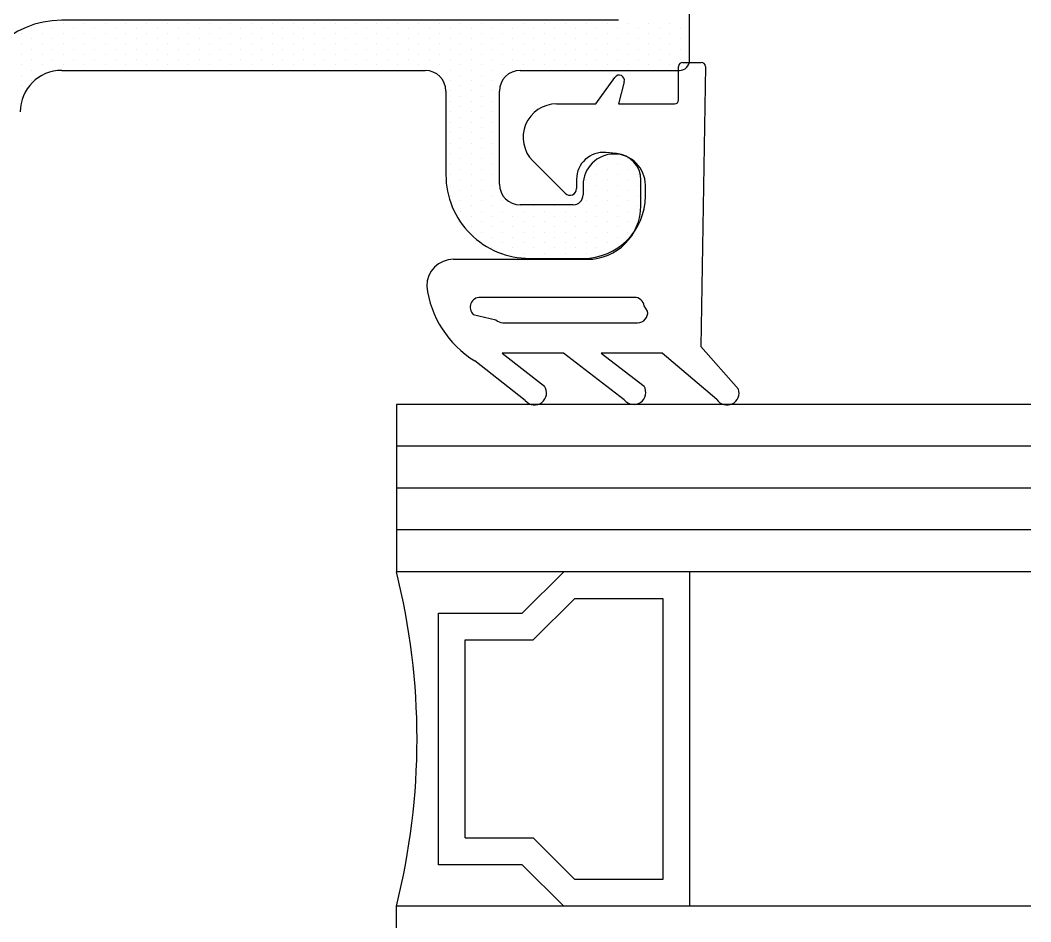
# Model space of a CAD drawing. Header units: inches. Extents: x 3.8 to 36.3, y 0.9 to 43.6.
# Drawn here: x 10.211 to 11.721, y 24.722 to 26.069 of the extents above; entities that cross this region are included whole.
import ezdxf

# ---------------------------------------------------------------- set-up
doc = ezdxf.new("R2010")
doc.units = ezdxf.units.IN
doc.header["$MEASUREMENT"] = 0
doc.layers.add('R-SWTS-DET1', color=1, linetype='Continuous')
doc.layers.add('R-SWTS-PAT1', color=5, linetype='Continuous')

msp = doc.modelspace()

# ---------------------------------------------------------------- linework, layer by layer
at = {"layer": 'R-SWTS-DET1', "lineweight": 30}
for p, q in [((11.211, 26.00908), (11.211, 28.22899)), ((11.105, 26.06908), (10.273, 26.06908)), ((10.273, 25.99408), (10.816, 25.99408)), ((10.958, 25.99408), (11.196, 25.99408)), ((10.847, 25.96308), (10.847, 25.83808)), ((10.927, 25.82408), (10.927, 25.96308)), ((11.052, 25.82258), (11.052, 25.80808)), ((11.145, 25.80608), (11.145, 25.82258)), ((11.037, 25.79308), (10.958, 25.79308)), ((10.972, 25.71308), (11.052, 25.71308))]:
    msp.add_line(p, q, dxfattribs=at)
at = {"layer": 'R-SWTS-DET1'}
for p, q in [((11.1946, 25.95001), (11.1946, 26.00001)), ((11.2006, 26.00601), (11.2286, 26.00601)), ((11.2346, 26.00001), (11.22768, 25.58154)), ((11.07116, 25.94401), (11.0993, 25.98364)), ((11.11355, 25.97694), (11.10472, 25.94401)), ((11.01231, 25.94401), (11.07116, 25.94401)), ((11.10472, 25.94401), (11.1886, 25.94401)), ((11.10177, 25.8699), (11.08577, 25.8713)), ((11.02522, 25.81039), (10.97695, 25.85865)), ((11.04229, 25.83145), (11.04229, 25.81746)), ((11.13829, 25.79171), (11.13829, 25.83005)), ((10.85829, 25.71171), (11.05829, 25.71171)), ((11.22768, 25.58154), (11.22768, 25.58154)), ((11.22768, 25.58154), (11.28403, 25.51762)), ((11.02291, 25.57148), (10.93109, 25.57148)), ((10.93109, 25.57148), (10.99414, 25.52225)), ((11.11345, 25.5018), (11.02291, 25.57148)), ((11.17025, 25.57148), (11.07915, 25.57148)), ((11.07915, 25.57148), (11.14299, 25.52201)), ((11.25195, 25.50221), (11.17025, 25.57148)), ((10.96566, 25.50053), (10.89006, 25.55979)), ((10.77302, 25.49477), (10.77301, 25.24477)), ((11.72083, 25.49476), (10.77302, 25.49477)), ((11.72083, 25.43226), (10.77302, 25.43227)), ((11.72083, 25.36976), (10.77302, 25.36977)), ((11.72083, 25.30726), (10.77301, 25.30727)), ((11.72083, 25.24476), (10.77301, 25.24477)), ((10.96101, 25.18276), (11.02301, 25.24476)), ((11.21101, 25.24476), (11.211, 24.74476)), ((10.97758, 25.14276), (11.03958, 25.20476)), ((11.03958, 25.20476), (11.17101, 25.20476)), ((11.17101, 25.20476), (11.17101, 24.78476)), ((10.83601, 25.18277), (10.96101, 25.18276)), ((10.83601, 24.80677), (10.83601, 25.18277)), ((10.87601, 25.14277), (10.97758, 25.14276)), ((10.87601, 24.84677), (10.87601, 25.14277)), ((10.87601, 24.84677), (10.97757, 24.84676)), ((11.03957, 24.78476), (10.97757, 24.84676)), ((10.96101, 24.80676), (10.83601, 24.80677)), ((10.96101, 24.80676), (11.023, 24.74476)), ((11.17101, 24.78476), (11.03957, 24.78476)), ((10.773, 24.49477), (10.773, 24.74477)), ((11.72083, 24.74476), (10.773, 24.74477))]:
    msp.add_line(p, q, dxfattribs=at)
at = {"layer": 'R-SWTS-DET1', "lineweight": 25}
for p, q in [((11.12853, 25.65486), (10.89829, 25.65486)), ((11.14833, 25.6341), (11.14337, 25.64203)), ((10.88768, 25.62925), (10.9216, 25.62132)), ((10.93221, 25.61693), (11.13348, 25.61693))]:
    msp.add_line(p, q, dxfattribs=at)
at = {"layer": 'R-SWTS-DET1', "lineweight": 30}
for centre, radius, start, end in [((10.273, 25.93208), 0.137, 90, 180), ((11.196, 26.00908), 0.015, 270, 0), ((10.273, 25.93208), 0.062, 90, 180), ((10.816, 25.96308), 0.031, 0, 90), ((10.958, 25.96308), 0.031, 90, 180), ((11.0985, 25.82258), 0.0465, 0, 180), ((10.972, 25.83808), 0.125, 179.99999, 270), ((10.958, 25.82408), 0.031, 180, 270), ((11.037, 25.80808), 0.015, 270, 359.99806), ((11.052, 25.80608), 0.093, 270.00006, 0)]:
    msp.add_arc(centre, radius, start, end, dxfattribs=at)
at = {"layer": 'R-SWTS-DET1'}
for centre, radius, start, end in [((11.2006, 26.00001), 0.006, 90, 180), ((11.2286, 26.00001), 0.006, 0, 90), ((11.10582, 25.97901), 0.008, 345, 144.62612), ((11.01231, 25.89401), 0.05, 90, 225), ((11.1886, 25.95001), 0.006, 270, 0), ((11.08229, 25.83145), 0.04, 85, 180), ((11.09829, 25.83005), 0.04, 360, 85), ((11.03229, 25.81746), 0.01, 225, 360), ((11.05829, 25.79171), 0.08, 270, 360), ((10.85829, 25.67171), 0.04, 90, 180), ((10.97153, 25.691), 0.15445, 187.17693, 238.16455), ((10.97944, 25.51199), 0.01792, 219.73715, 34.91198), ((11.12769, 25.51269), 0.01792, 217.39772, 31.34331), ((11.26706, 25.51185), 0.01792, 212.543, 18.79118), ((9.77472, 24.99478), 1.02912, 345.93971, 14.05837)]:
    msp.add_arc(centre, radius, start, end, dxfattribs=at)
at = {"layer": 'R-SWTS-DET1', "lineweight": 25}
for centre, start, end in [((10.89829, 25.63986), 90, 225), ((11.12853, 25.63986), 8.31643, 90), ((11.13348, 25.63193), 270, 8.31643), ((10.93221, 25.63193), 225, 270)]:
    msp.add_arc(centre, 0.015, start, end, dxfattribs=at)
at = {"layer": 'R-SWTS-PAT1'}
for p, q in [((10.24399, 26.06486), (10.24399, 26.06486)), ((10.27524, 26.06486), (10.27524, 26.06486)), ((10.30649, 26.06486), (10.30649, 26.06486)), ((10.33774, 26.06486), (10.33774, 26.06486)), ((10.36899, 26.06486), (10.36899, 26.06486)), ((10.40024, 26.06486), (10.40024, 26.06486)), ((10.43149, 26.06486), (10.43149, 26.06486)), ((10.46274, 26.06486), (10.46274, 26.06486)), ((10.49399, 26.06486), (10.49399, 26.06486)), ((10.52524, 26.06486), (10.52524, 26.06486)), ((10.55649, 26.06486), (10.55649, 26.06486)), ((10.58774, 26.06486), (10.58774, 26.06486)), ((10.61899, 26.06486), (10.61899, 26.06486)), ((10.65024, 26.06486), (10.65024, 26.06486)), ((10.68149, 26.06486), (10.68149, 26.06486)), ((10.71274, 26.06486), (10.71274, 26.06486)), ((10.74399, 26.06486), (10.74399, 26.06486)), ((10.77524, 26.06486), (10.77524, 26.06486)), ((10.80649, 26.06486), (10.80649, 26.06486)), ((10.83774, 26.06486), (10.83774, 26.06486)), ((10.86899, 26.06486), (10.86899, 26.06486)), ((10.90024, 26.06486), (10.90024, 26.06486)), ((10.93149, 26.06486), (10.93149, 26.06486)), ((10.96274, 26.06486), (10.96274, 26.06486)), ((10.99399, 26.06486), (10.99399, 26.06486)), ((11.02524, 26.06486), (11.02524, 26.06486)), ((11.05649, 26.06486), (11.05649, 26.06486)), ((11.08774, 26.06486), (11.08774, 26.06486)), ((11.11899, 26.06486), (11.11899, 26.06486)), ((11.15024, 26.06486), (11.15024, 26.06486)), ((11.18149, 26.06486), (11.18149, 26.06486)), ((10.21274, 26.04924), (10.21274, 26.04924)), ((10.22836, 26.05705), (10.22836, 26.05705)), ((10.24399, 26.04924), (10.24399, 26.04924)), ((10.25961, 26.05705), (10.25961, 26.05705)), ((10.27524, 26.04924), (10.27524, 26.04924)), ((10.29086, 26.05705), (10.29086, 26.05705)), ((10.30649, 26.04924), (10.30649, 26.04924)), ((10.32211, 26.05705), (10.32211, 26.05705)), ((10.33774, 26.04924), (10.33774, 26.04924)), ((10.35336, 26.05705), (10.35336, 26.05705)), ((10.36899, 26.04924), (10.36899, 26.04924)), ((10.38461, 26.05705), (10.38461, 26.05705)), ((10.40024, 26.04924), (10.40024, 26.04924)), ((10.41586, 26.05705), (10.41586, 26.05705)), ((10.43149, 26.04924), (10.43149, 26.04924)), ((10.44711, 26.05705), (10.44711, 26.05705)), ((10.46274, 26.04924), (10.46274, 26.04924)), ((10.47836, 26.05705), (10.47836, 26.05705)), ((10.49399, 26.04924), (10.49399, 26.04924)), ((10.50961, 26.05705), (10.50961, 26.05705)), ((10.52524, 26.04924), (10.52524, 26.04924)), ((10.54086, 26.05705), (10.54086, 26.05705)), ((10.55649, 26.04924), (10.55649, 26.04924)), ((10.57211, 26.05705), (10.57211, 26.05705)), ((10.58774, 26.04924), (10.58774, 26.04924)), ((10.60336, 26.05705), (10.60336, 26.05705)), ((10.61899, 26.04924), (10.61899, 26.04924)), ((10.63461, 26.05705), (10.63461, 26.05705)), ((10.65024, 26.04924), (10.65024, 26.04924)), ((10.66586, 26.05705), (10.66586, 26.05705)), ((10.68149, 26.04924), (10.68149, 26.04924)), ((10.69711, 26.05705), (10.69711, 26.05705)), ((10.71274, 26.04924), (10.71274, 26.04924)), ((10.72836, 26.05705), (10.72836, 26.05705)), ((10.74399, 26.04924), (10.74399, 26.04924)), ((10.75961, 26.05705), (10.75961, 26.05705)), ((10.77524, 26.04924), (10.77524, 26.04924)), ((10.79086, 26.05705), (10.79086, 26.05705)), ((10.80649, 26.04924), (10.80649, 26.04924)), ((10.82211, 26.05705), (10.82211, 26.05705)), ((10.83774, 26.04924), (10.83774, 26.04924)), ((10.85336, 26.05705), (10.85336, 26.05705)), ((10.86899, 26.04924), (10.86899, 26.04924)), ((10.88461, 26.05705), (10.88461, 26.05705)), ((10.90024, 26.04924), (10.90024, 26.04924)), ((10.91586, 26.05705), (10.91586, 26.05705)), ((10.93149, 26.04924), (10.93149, 26.04924)), ((10.94711, 26.05705), (10.94711, 26.05705)), ((10.96274, 26.04924), (10.96274, 26.04924)), ((10.97836, 26.05705), (10.97836, 26.05705)), ((10.99399, 26.04924), (10.99399, 26.04924)), ((11.00961, 26.05705), (11.00961, 26.05705)), ((11.02524, 26.04924), (11.02524, 26.04924)), ((11.04086, 26.05705), (11.04086, 26.05705)), ((11.05649, 26.04924), (11.05649, 26.04924)), ((11.07211, 26.05705), (11.07211, 26.05705)), ((11.08774, 26.04924), (11.08774, 26.04924)), ((11.10336, 26.05705), (11.10336, 26.05705)), ((11.11899, 26.04924), (11.11899, 26.04924)), ((11.13461, 26.05705), (11.13461, 26.05705)), ((11.15024, 26.04924), (11.15024, 26.04924)), ((11.16586, 26.05705), (11.16586, 26.05705)), ((11.18149, 26.04924), (11.18149, 26.04924)), ((11.19711, 26.05705), (11.19711, 26.05705)), ((10.21274, 26.03361), (10.21274, 26.03361)), ((10.22836, 26.04143), (10.22836, 26.04143)), ((10.24399, 26.03361), (10.24399, 26.03361)), ((10.25961, 26.04143), (10.25961, 26.04143)), ((10.27524, 26.03361), (10.27524, 26.03361)), ((10.29086, 26.04143), (10.29086, 26.04143)), ((10.30649, 26.03361), (10.30649, 26.03361)), ((10.32211, 26.04143), (10.32211, 26.04143)), ((10.33774, 26.03361), (10.33774, 26.03361)), ((10.35336, 26.04143), (10.35336, 26.04143)), ((10.36899, 26.03361), (10.36899, 26.03361)), ((10.38461, 26.04143), (10.38461, 26.04143)), ((10.40024, 26.03361), (10.40024, 26.03361)), ((10.41586, 26.04143), (10.41586, 26.04143)), ((10.43149, 26.03361), (10.43149, 26.03361)), ((10.44711, 26.04143), (10.44711, 26.04143)), ((10.46274, 26.03361), (10.46274, 26.03361)), ((10.47836, 26.04143), (10.47836, 26.04143)), ((10.49399, 26.03361), (10.49399, 26.03361)), ((10.50961, 26.04143), (10.50961, 26.04143)), ((10.52524, 26.03361), (10.52524, 26.03361)), ((10.54086, 26.04143), (10.54086, 26.04143)), ((10.55649, 26.03361), (10.55649, 26.03361)), ((10.57211, 26.04143), (10.57211, 26.04143)), ((10.58774, 26.03361), (10.58774, 26.03361)), ((10.60336, 26.04143), (10.60336, 26.04143)), ((10.61899, 26.03361), (10.61899, 26.03361)), ((10.63461, 26.04143), (10.63461, 26.04143)), ((10.65024, 26.03361), (10.65024, 26.03361)), ((10.66586, 26.04143), (10.66586, 26.04143)), ((10.68149, 26.03361), (10.68149, 26.03361)), ((10.69711, 26.04143), (10.69711, 26.04143)), ((10.71274, 26.03361), (10.71274, 26.03361)), ((10.72836, 26.04143), (10.72836, 26.04143)), ((10.74399, 26.03361), (10.74399, 26.03361)), ((10.75961, 26.04143), (10.75961, 26.04143)), ((10.77524, 26.03361), (10.77524, 26.03361)), ((10.79086, 26.04143), (10.79086, 26.04143)), ((10.80649, 26.03361), (10.80649, 26.03361)), ((10.82211, 26.04143), (10.82211, 26.04143)), ((10.83774, 26.03361), (10.83774, 26.03361)), ((10.85336, 26.04143), (10.85336, 26.04143)), ((10.86899, 26.03361), (10.86899, 26.03361)), ((10.88461, 26.04143), (10.88461, 26.04143)), ((10.90024, 26.03361), (10.90024, 26.03361)), ((10.91586, 26.04143), (10.91586, 26.04143)), ((10.93149, 26.03361), (10.93149, 26.03361)), ((10.94711, 26.04143), (10.94711, 26.04143)), ((10.96274, 26.03361), (10.96274, 26.03361)), ((10.97836, 26.04143), (10.97836, 26.04143)), ((10.99399, 26.03361), (10.99399, 26.03361)), ((11.00961, 26.04143), (11.00961, 26.04143)), ((11.02524, 26.03361), (11.02524, 26.03361)), ((11.04086, 26.04143), (11.04086, 26.04143)), ((11.05649, 26.03361), (11.05649, 26.03361)), ((11.07211, 26.04143), (11.07211, 26.04143)), ((11.08774, 26.03361), (11.08774, 26.03361)), ((11.10336, 26.04143), (11.10336, 26.04143)), ((11.11899, 26.03361), (11.11899, 26.03361)), ((11.13461, 26.04143), (11.13461, 26.04143)), ((11.15024, 26.03361), (11.15024, 26.03361)), ((11.16586, 26.04143), (11.16586, 26.04143)), ((11.18149, 26.03361), (11.18149, 26.03361)), ((11.19711, 26.04143), (11.19711, 26.04143)), ((10.21274, 26.01799), (10.21274, 26.01799)), ((10.22836, 26.0258), (10.22836, 26.0258)), ((10.24399, 26.01799), (10.24399, 26.01799)), ((10.25961, 26.0258), (10.25961, 26.0258)), ((10.27524, 26.01799), (10.27524, 26.01799)), ((10.29086, 26.0258), (10.29086, 26.0258)), ((10.30649, 26.01799), (10.30649, 26.01799)), ((10.32211, 26.0258), (10.32211, 26.0258)), ((10.33774, 26.01799), (10.33774, 26.01799)), ((10.35336, 26.0258), (10.35336, 26.0258)), ((10.36899, 26.01799), (10.36899, 26.01799)), ((10.38461, 26.0258), (10.38461, 26.0258)), ((10.40024, 26.01799), (10.40024, 26.01799)), ((10.41586, 26.0258), (10.41586, 26.0258)), ((10.43149, 26.01799), (10.43149, 26.01799)), ((10.44711, 26.0258), (10.44711, 26.0258)), ((10.46274, 26.01799), (10.46274, 26.01799)), ((10.47836, 26.0258), (10.47836, 26.0258)), ((10.49399, 26.01799), (10.49399, 26.01799)), ((10.50961, 26.0258), (10.50961, 26.0258)), ((10.52524, 26.01799), (10.52524, 26.01799)), ((10.54086, 26.0258), (10.54086, 26.0258)), ((10.55649, 26.01799), (10.55649, 26.01799)), ((10.57211, 26.0258), (10.57211, 26.0258)), ((10.58774, 26.01799), (10.58774, 26.01799)), ((10.60336, 26.0258), (10.60336, 26.0258)), ((10.61899, 26.01799), (10.61899, 26.01799)), ((10.63461, 26.0258), (10.63461, 26.0258)), ((10.65024, 26.01799), (10.65024, 26.01799)), ((10.66586, 26.0258), (10.66586, 26.0258)), ((10.68149, 26.01799), (10.68149, 26.01799)), ((10.69711, 26.0258), (10.69711, 26.0258)), ((10.71274, 26.01799), (10.71274, 26.01799)), ((10.72836, 26.0258), (10.72836, 26.0258)), ((10.74399, 26.01799), (10.74399, 26.01799)), ((10.75961, 26.0258), (10.75961, 26.0258)), ((10.77524, 26.01799), (10.77524, 26.01799)), ((10.79086, 26.0258), (10.79086, 26.0258)), ((10.80649, 26.01799), (10.80649, 26.01799)), ((10.82211, 26.0258), (10.82211, 26.0258)), ((10.83774, 26.01799), (10.83774, 26.01799)), ((10.85336, 26.0258), (10.85336, 26.0258)), ((10.86899, 26.01799), (10.86899, 26.01799)), ((10.88461, 26.0258), (10.88461, 26.0258)), ((10.90024, 26.01799), (10.90024, 26.01799)), ((10.91586, 26.0258), (10.91586, 26.0258)), ((10.93149, 26.01799), (10.93149, 26.01799)), ((10.94711, 26.0258), (10.94711, 26.0258)), ((10.96274, 26.01799), (10.96274, 26.01799)), ((10.97836, 26.0258), (10.97836, 26.0258)), ((10.99399, 26.01799), (10.99399, 26.01799)), ((11.00961, 26.0258), (11.00961, 26.0258)), ((11.02524, 26.01799), (11.02524, 26.01799)), ((11.04086, 26.0258), (11.04086, 26.0258)), ((11.05649, 26.01799), (11.05649, 26.01799)), ((11.07211, 26.0258), (11.07211, 26.0258)), ((11.08774, 26.01799), (11.08774, 26.01799)), ((11.10336, 26.0258), (11.10336, 26.0258)), ((11.11899, 26.01799), (11.11899, 26.01799)), ((11.13461, 26.0258), (11.13461, 26.0258)), ((11.15024, 26.01799), (11.15024, 26.01799)), ((11.16586, 26.0258), (11.16586, 26.0258)), ((11.18149, 26.01799), (11.18149, 26.01799)), ((11.19711, 26.0258), (11.19711, 26.0258)), ((10.21274, 26.00236), (10.21274, 26.00236)), ((10.22836, 26.01018), (10.22836, 26.01018)), ((10.24399, 26.00236), (10.24399, 26.00236)), ((10.25961, 26.01018), (10.25961, 26.01018)), ((10.27524, 26.00236), (10.27524, 26.00236)), ((10.29086, 26.01018), (10.29086, 26.01018)), ((10.30649, 26.00236), (10.30649, 26.00236)), ((10.32211, 26.01018), (10.32211, 26.01018)), ((10.33774, 26.00236), (10.33774, 26.00236)), ((10.35336, 26.01018), (10.35336, 26.01018)), ((10.36899, 26.00236), (10.36899, 26.00236)), ((10.38461, 26.01018), (10.38461, 26.01018)), ((10.40024, 26.00236), (10.40024, 26.00236)), ((10.41586, 26.01018), (10.41586, 26.01018)), ((10.43149, 26.00236), (10.43149, 26.00236)), ((10.44711, 26.01018), (10.44711, 26.01018)), ((10.46274, 26.00236), (10.46274, 26.00236)), ((10.47836, 26.01018), (10.47836, 26.01018)), ((10.49399, 26.00236), (10.49399, 26.00236)), ((10.50961, 26.01018), (10.50961, 26.01018)), ((10.52524, 26.00236), (10.52524, 26.00236)), ((10.54086, 26.01018), (10.54086, 26.01018)), ((10.55649, 26.00236), (10.55649, 26.00236)), ((10.57211, 26.01018), (10.57211, 26.01018)), ((10.58774, 26.00236), (10.58774, 26.00236)), ((10.60336, 26.01018), (10.60336, 26.01018)), ((10.61899, 26.00236), (10.61899, 26.00236)), ((10.63461, 26.01018), (10.63461, 26.01018)), ((10.65024, 26.00236), (10.65024, 26.00236)), ((10.66586, 26.01018), (10.66586, 26.01018)), ((10.68149, 26.00236), (10.68149, 26.00236)), ((10.69711, 26.01018), (10.69711, 26.01018)), ((10.71274, 26.00236), (10.71274, 26.00236)), ((10.72836, 26.01018), (10.72836, 26.01018)), ((10.74399, 26.00236), (10.74399, 26.00236)), ((10.75961, 26.01018), (10.75961, 26.01018)), ((10.77524, 26.00236), (10.77524, 26.00236)), ((10.79086, 26.01018), (10.79086, 26.01018)), ((10.80649, 26.00236), (10.80649, 26.00236)), ((10.82211, 26.01018), (10.82211, 26.01018)), ((10.83774, 26.00236), (10.83774, 26.00236)), ((10.85336, 26.01018), (10.85336, 26.01018)), ((10.86899, 26.00236), (10.86899, 26.00236)), ((10.88461, 26.01018), (10.88461, 26.01018)), ((10.90024, 26.00236), (10.90024, 26.00236)), ((10.91586, 26.01018), (10.91586, 26.01018)), ((10.93149, 26.00236), (10.93149, 26.00236)), ((10.94711, 26.01018), (10.94711, 26.01018)), ((10.96274, 26.00236), (10.96274, 26.00236)), ((10.97836, 26.01018), (10.97836, 26.01018)), ((10.99399, 26.00236), (10.99399, 26.00236)), ((11.00961, 26.01018), (11.00961, 26.01018)), ((11.02524, 26.00236), (11.02524, 26.00236)), ((11.04086, 26.01018), (11.04086, 26.01018)), ((11.05649, 26.00236), (11.05649, 26.00236)), ((11.07211, 26.01018), (11.07211, 26.01018)), ((11.08774, 26.00236), (11.08774, 26.00236)), ((11.10336, 26.01018), (11.10336, 26.01018)), ((11.11899, 26.00236), (11.11899, 26.00236)), ((11.13461, 26.01018), (11.13461, 26.01018)), ((11.15024, 26.00236), (11.15024, 26.00236)), ((11.16586, 26.01018), (11.16586, 26.01018)), ((11.18149, 26.00236), (11.18149, 26.00236)), ((11.19711, 26.01018), (11.19711, 26.01018)), ((10.21274, 25.98674), (10.21274, 25.98674)), ((10.22836, 25.99455), (10.22836, 25.99455)), ((10.25961, 25.99455), (10.25961, 25.99455)), ((10.29086, 25.99455), (10.29086, 25.99455)), ((10.32211, 25.99455), (10.32211, 25.99455)), ((10.35336, 25.99455), (10.35336, 25.99455)), ((10.38461, 25.99455), (10.38461, 25.99455)), ((10.41586, 25.99455), (10.41586, 25.99455)), ((10.44711, 25.99455), (10.44711, 25.99455)), ((10.47836, 25.99455), (10.47836, 25.99455)), ((10.50961, 25.99455), (10.50961, 25.99455)), ((10.54086, 25.99455), (10.54086, 25.99455)), ((10.57211, 25.99455), (10.57211, 25.99455)), ((10.60336, 25.99455), (10.60336, 25.99455)), ((10.63461, 25.99455), (10.63461, 25.99455)), ((10.66586, 25.99455), (10.66586, 25.99455)), ((10.69711, 25.99455), (10.69711, 25.99455)), ((10.72836, 25.99455), (10.72836, 25.99455)), ((10.75961, 25.99455), (10.75961, 25.99455)), ((10.79086, 25.99455), (10.79086, 25.99455)), ((10.82211, 25.99455), (10.82211, 25.99455)), ((10.83774, 25.98674), (10.83774, 25.98674)), ((10.85336, 25.99455), (10.85336, 25.99455)), ((10.86899, 25.98674), (10.86899, 25.98674)), ((10.88461, 25.99455), (10.88461, 25.99455)), ((10.90024, 25.98674), (10.90024, 25.98674)), ((10.91586, 25.99455), (10.91586, 25.99455)), ((10.93149, 25.98674), (10.93149, 25.98674)), ((10.94711, 25.99455), (10.94711, 25.99455)), ((10.97836, 25.99455), (10.97836, 25.99455)), ((11.00961, 25.99455), (11.00961, 25.99455)), ((11.04086, 25.99455), (11.04086, 25.99455)), ((11.07211, 25.99455), (11.07211, 25.99455)), ((11.10336, 25.99455), (11.10336, 25.99455)), ((11.13461, 25.99455), (11.13461, 25.99455)), ((11.16586, 25.99455), (11.16586, 25.99455)), ((11.19711, 25.99455), (11.19711, 25.99455)), ((10.21274, 25.97111), (10.21274, 25.97111)), ((10.22836, 25.97893), (10.22836, 25.97893)), ((10.85336, 25.97893), (10.85336, 25.97893)), ((10.86899, 25.97111), (10.86899, 25.97111)), ((10.88461, 25.97893), (10.88461, 25.97893)), ((10.90024, 25.97111), (10.90024, 25.97111)), ((10.91586, 25.97893), (10.91586, 25.97893)), ((10.21274, 25.95549), (10.21274, 25.95549)), ((10.85336, 25.9633), (10.85336, 25.9633)), ((10.86899, 25.95549), (10.86899, 25.95549)), ((10.88461, 25.9633), (10.88461, 25.9633)), ((10.90024, 25.95549), (10.90024, 25.95549)), ((10.91586, 25.9633), (10.91586, 25.9633)), ((10.85336, 25.94768), (10.85336, 25.94768)), ((10.86899, 25.93986), (10.86899, 25.93986)), ((10.88461, 25.94768), (10.88461, 25.94768)), ((10.90024, 25.93986), (10.90024, 25.93986)), ((10.91586, 25.94768), (10.91586, 25.94768)), ((10.85336, 25.93205), (10.85336, 25.93205)), ((10.86899, 25.92424), (10.86899, 25.92424)), ((10.88461, 25.93205), (10.88461, 25.93205)), ((10.90024, 25.92424), (10.90024, 25.92424)), ((10.91586, 25.93205), (10.91586, 25.93205)), ((10.85336, 25.91643), (10.85336, 25.91643)), ((10.88461, 25.91643), (10.88461, 25.91643)), ((10.91586, 25.91643), (10.91586, 25.91643)), ((10.85336, 25.9008), (10.85336, 25.9008)), ((10.86899, 25.90861), (10.86899, 25.90861)), ((10.88461, 25.9008), (10.88461, 25.9008)), ((10.90024, 25.90861), (10.90024, 25.90861)), ((10.91586, 25.9008), (10.91586, 25.9008)), ((10.85336, 25.88518), (10.85336, 25.88518)), ((10.86899, 25.89299), (10.86899, 25.89299)), ((10.88461, 25.88518), (10.88461, 25.88518)), ((10.90024, 25.89299), (10.90024, 25.89299)), ((10.91586, 25.88518), (10.91586, 25.88518)), ((10.85336, 25.86955), (10.85336, 25.86955)), ((10.86899, 25.87736), (10.86899, 25.87736)), ((10.88461, 25.86955), (10.88461, 25.86955)), ((10.90024, 25.87736), (10.90024, 25.87736)), ((10.91586, 25.86955), (10.91586, 25.86955)), ((10.85336, 25.85393), (10.85336, 25.85393)), ((10.86899, 25.86174), (10.86899, 25.86174)), ((10.88461, 25.85393), (10.88461, 25.85393)), ((10.90024, 25.86174), (10.90024, 25.86174)), ((10.91586, 25.85393), (10.91586, 25.85393)), ((11.07211, 25.85393), (11.07211, 25.85393)), ((11.08774, 25.86174), (11.08774, 25.86174)), ((11.10336, 25.85393), (11.10336, 25.85393)), ((11.11899, 25.86174), (11.11899, 25.86174)), ((10.85336, 25.8383), (10.85336, 25.8383)), ((10.86899, 25.84611), (10.86899, 25.84611)), ((10.88461, 25.8383), (10.88461, 25.8383)), ((10.90024, 25.84611), (10.90024, 25.84611)), ((10.91586, 25.8383), (10.91586, 25.8383)), ((11.07211, 25.8383), (11.07211, 25.8383)), ((11.08774, 25.84611), (11.08774, 25.84611)), ((11.10336, 25.8383), (11.10336, 25.8383)), ((11.11899, 25.84611), (11.11899, 25.84611)), ((11.13461, 25.8383), (11.13461, 25.8383)), ((10.85336, 25.82268), (10.85336, 25.82268)), ((10.86899, 25.83049), (10.86899, 25.83049)), ((10.88461, 25.82268), (10.88461, 25.82268)), ((10.90024, 25.83049), (10.90024, 25.83049)), ((10.91586, 25.82268), (10.91586, 25.82268)), ((11.05649, 25.83049), (11.05649, 25.83049)), ((11.07211, 25.82268), (11.07211, 25.82268)), ((11.08774, 25.83049), (11.08774, 25.83049)), ((11.10336, 25.82268), (11.10336, 25.82268)), ((11.11899, 25.83049), (11.11899, 25.83049)), ((11.13461, 25.82268), (11.13461, 25.82268)), ((10.85336, 25.80705), (10.85336, 25.80705)), ((10.86899, 25.81486), (10.86899, 25.81486)), ((10.88461, 25.80705), (10.88461, 25.80705)), ((10.90024, 25.81486), (10.90024, 25.81486)), ((10.91586, 25.80705), (10.91586, 25.80705)), ((11.05649, 25.81486), (11.05649, 25.81486)), ((11.07211, 25.80705), (11.07211, 25.80705)), ((11.08774, 25.81486), (11.08774, 25.81486)), ((11.10336, 25.80705), (11.10336, 25.80705)), ((11.11899, 25.81486), (11.11899, 25.81486)), ((11.13461, 25.80705), (11.13461, 25.80705)), ((10.86899, 25.79924), (10.86899, 25.79924)), ((10.88461, 25.79143), (10.88461, 25.79143)), ((10.90024, 25.79924), (10.90024, 25.79924)), ((10.91586, 25.79143), (10.91586, 25.79143)), ((10.93149, 25.79924), (10.93149, 25.79924)), ((10.94711, 25.79143), (10.94711, 25.79143)), ((10.97836, 25.79143), (10.97836, 25.79143)), ((11.00961, 25.79143), (11.00961, 25.79143)), ((11.04086, 25.79143), (11.04086, 25.79143)), ((11.05649, 25.79924), (11.05649, 25.79924)), ((11.07211, 25.79143), (11.07211, 25.79143)), ((11.08774, 25.79924), (11.08774, 25.79924)), ((11.10336, 25.79143), (11.10336, 25.79143)), ((11.11899, 25.79924), (11.11899, 25.79924)), ((11.13461, 25.79143), (11.13461, 25.79143)), ((10.86899, 25.78361), (10.86899, 25.78361)), ((10.88461, 25.7758), (10.88461, 25.7758)), ((10.90024, 25.78361), (10.90024, 25.78361)), ((10.91586, 25.7758), (10.91586, 25.7758)), ((10.93149, 25.78361), (10.93149, 25.78361)), ((10.94711, 25.7758), (10.94711, 25.7758)), ((10.96274, 25.78361), (10.96274, 25.78361)), ((10.97836, 25.7758), (10.97836, 25.7758)), ((10.99399, 25.78361), (10.99399, 25.78361)), ((11.00961, 25.7758), (11.00961, 25.7758)), ((11.02524, 25.78361), (11.02524, 25.78361)), ((11.04086, 25.7758), (11.04086, 25.7758)), ((11.05649, 25.78361), (11.05649, 25.78361)), ((11.07211, 25.7758), (11.07211, 25.7758)), ((11.08774, 25.78361), (11.08774, 25.78361)), ((11.10336, 25.7758), (11.10336, 25.7758)), ((11.11899, 25.78361), (11.11899, 25.78361)), ((11.13461, 25.7758), (11.13461, 25.7758)), ((10.86899, 25.76799), (10.86899, 25.76799)), ((10.88461, 25.76018), (10.88461, 25.76018)), ((10.90024, 25.76799), (10.90024, 25.76799)), ((10.91586, 25.76018), (10.91586, 25.76018)), ((10.93149, 25.76799), (10.93149, 25.76799)), ((10.94711, 25.76018), (10.94711, 25.76018)), ((10.96274, 25.76799), (10.96274, 25.76799)), ((10.97836, 25.76018), (10.97836, 25.76018)), ((10.99399, 25.76799), (10.99399, 25.76799)), ((11.00961, 25.76018), (11.00961, 25.76018)), ((11.02524, 25.76799), (11.02524, 25.76799)), ((11.04086, 25.76018), (11.04086, 25.76018)), ((11.05649, 25.76799), (11.05649, 25.76799)), ((11.07211, 25.76018), (11.07211, 25.76018)), ((11.08774, 25.76799), (11.08774, 25.76799)), ((11.10336, 25.76018), (11.10336, 25.76018)), ((11.11899, 25.76799), (11.11899, 25.76799)), ((10.90024, 25.75236), (10.90024, 25.75236)), ((10.91586, 25.74455), (10.91586, 25.74455)), ((10.93149, 25.75236), (10.93149, 25.75236)), ((10.94711, 25.74455), (10.94711, 25.74455)), ((10.96274, 25.75236), (10.96274, 25.75236)), ((10.97836, 25.74455), (10.97836, 25.74455)), ((10.99399, 25.75236), (10.99399, 25.75236)), ((11.00961, 25.74455), (11.00961, 25.74455)), ((11.02524, 25.75236), (11.02524, 25.75236)), ((11.04086, 25.74455), (11.04086, 25.74455)), ((11.05649, 25.75236), (11.05649, 25.75236)), ((11.07211, 25.74455), (11.07211, 25.74455)), ((11.08774, 25.75236), (11.08774, 25.75236)), ((11.10336, 25.74455), (11.10336, 25.74455)), ((11.11899, 25.75236), (11.11899, 25.75236)), ((10.90024, 25.73674), (10.90024, 25.73674)), ((10.91586, 25.72893), (10.91586, 25.72893)), ((10.93149, 25.73674), (10.93149, 25.73674)), ((10.94711, 25.72893), (10.94711, 25.72893)), ((10.96274, 25.73674), (10.96274, 25.73674)), ((10.97836, 25.72893), (10.97836, 25.72893)), ((10.99399, 25.73674), (10.99399, 25.73674)), ((11.00961, 25.72893), (11.00961, 25.72893)), ((11.02524, 25.73674), (11.02524, 25.73674)), ((11.04086, 25.72893), (11.04086, 25.72893)), ((11.05649, 25.73674), (11.05649, 25.73674)), ((11.07211, 25.72893), (11.07211, 25.72893)), ((11.08774, 25.73674), (11.08774, 25.73674)), ((11.10336, 25.72893), (11.10336, 25.72893)), ((10.93149, 25.72111), (10.93149, 25.72111)), ((10.96274, 25.72111), (10.96274, 25.72111)), ((10.97836, 25.7133), (10.97836, 25.7133)), ((10.99399, 25.72111), (10.99399, 25.72111)), ((11.00961, 25.7133), (11.00961, 25.7133)), ((11.02524, 25.72111), (11.02524, 25.72111)), ((11.04086, 25.7133), (11.04086, 25.7133)), ((11.05649, 25.72111), (11.05649, 25.72111)), ((11.08774, 25.72111), (11.08774, 25.72111))]:
    msp.add_line(p, q, dxfattribs=at)

doc.saveas('drawing.dxf')
